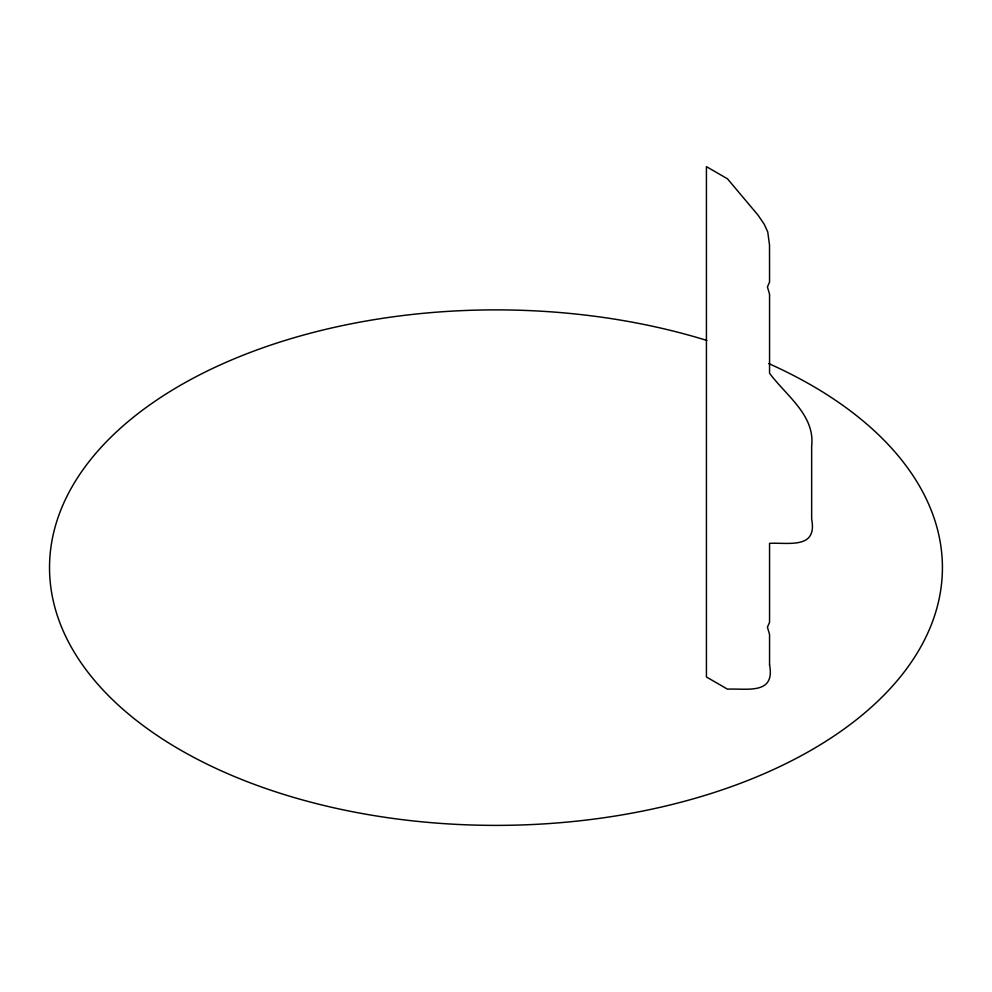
<?xml version="1.0" encoding="UTF-8"?>
<svg xmlns="http://www.w3.org/2000/svg" width="992" height="992" viewBox="0 0 992 992"><rect width="100%" height="100%" fill="white"/><g stroke="black" fill="none" stroke-linecap="round" stroke-linejoin="round"><path stroke-width="1.49" d="M768.775 363.605A446.437 257.746 0 0 1 688.138 800.284A446.437 257.746 0 0 1 49.65 561.596A446.437 257.746 0 0 1 706.8 340.43M769.556 664.838C775.36 695.107 747.224 688.25 727.471 689.155L706.428 676.978L706.428 166.656L727.471 178.808L758 215.103L764.299 224.378L767.758 232.004L769.519 245.074L769.556 282.088L767.436 286.936L769.556 294.24L769.556 373.215C785.776 395.362 815.25 415.127 811.654 446.127L811.654 519.027C817.458 549.308 789.31 542.426 769.556 543.331L769.556 622.306L767.424 627.13L769.556 634.458L769.556 664.838"/></g></svg>
